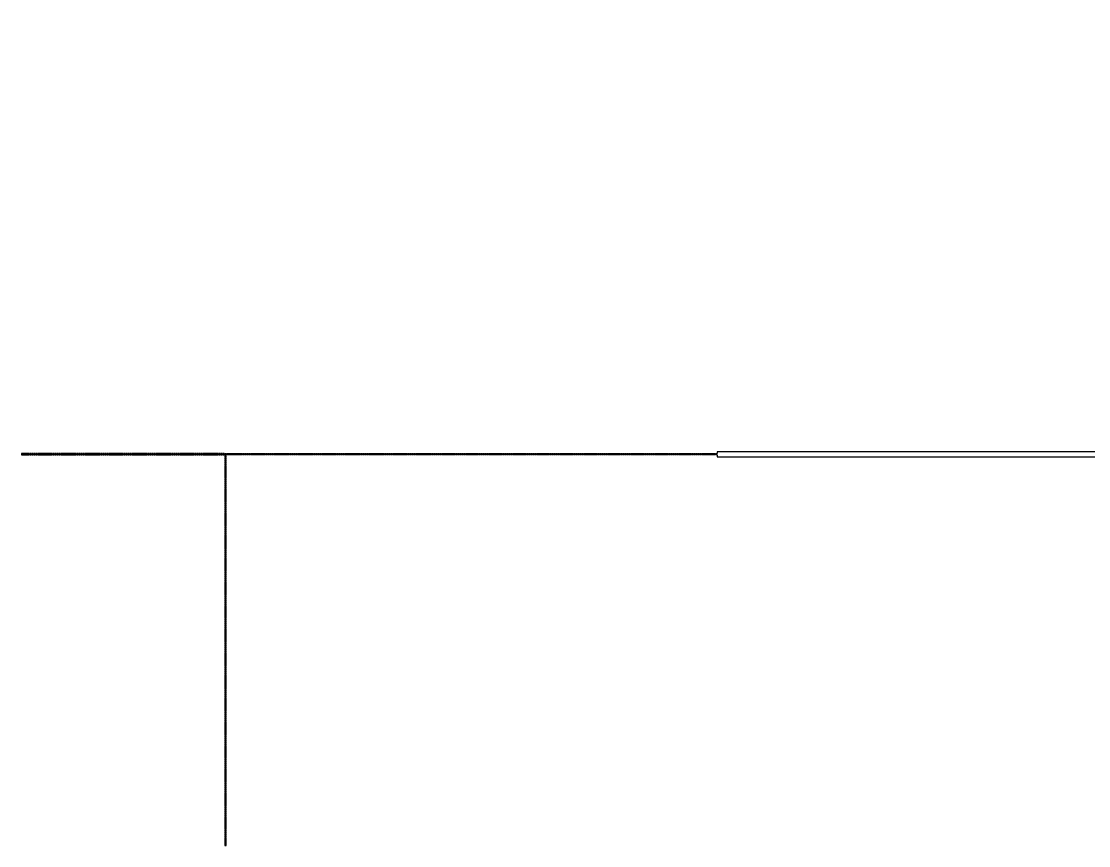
# Model space of a CAD drawing. Header units: inches. Extents: x 0 to 114300, y 0 to 114300.
# Drawn here: x 68176 to 70341, y 93604 to 95276 of the extents above; entities that cross this region are included whole.
import ezdxf

# ---------------------------------------------------------------- set-up
doc = ezdxf.new("R2010")
doc.units = ezdxf.units.IN
doc.header["$MEASUREMENT"] = 0

msp = doc.modelspace()

# ---------------------------------------------------------------- hatches: boundary and pattern name
h = msp.add_hatch()
h.set_pattern_fill('ANSI31', color=256, scale=100)
h.set_pattern_definition([(45, (-3636.992, -6350), (-8.8388348, 8.8388348), [])])
h.paths.add_polyline_path([(114300, 0), (0, 0), (0, 114300), (114300, 114300)])
edge = h.paths.add_edge_path(flags=16)
edge.add_arc((57150, 57150), 50800, 288.35844, 529.79531, ccw=False)
edge.add_line((73150, 8935.5), (41150, 8935.5))
edge.add_arc((57150, 57150), 50800, 190.20469, 251.64156, ccw=False)
edge.add_arc((57150, 57150), 50800, 169.79531, 190.20469, ccw=False)

# ---------------------------------------------------------------- linework, layer by layer
for points in [[(71093.7, 94403.2), (69587.9, 94403.2), (69587.9, 94399.7)], [(69587.9, 94396.7), (69584.9, 94396.7), (69584.9, 94399.7), (69587.9, 94399.7)], [(69587.9, 94396.7), (69587.9, 94393.2), (71087.9, 94393.2)]]:
    msp.add_lwpolyline(points)
for points in [[(68179.9, 94396.7), (68179.9, 94399.7), (68176.9, 94399.7), (68176.9, 94396.7)], [(68183.9, 94396.7), (68183.9, 94399.7), (68180.9, 94399.7), (68180.9, 94396.7)], [(68187.9, 94396.7), (68187.9, 94399.7), (68184.9, 94399.7), (68184.9, 94396.7)], [(68191.9, 94396.7), (68191.9, 94399.7), (68188.9, 94399.7), (68188.9, 94396.7)], [(68195.9, 94396.7), (68195.9, 94399.7), (68192.9, 94399.7), (68192.9, 94396.7)], [(68199.9, 94396.7), (68199.9, 94399.7), (68196.9, 94399.7), (68196.9, 94396.7)], [(68203.9, 94396.7), (68203.9, 94399.7), (68200.9, 94399.7), (68200.9, 94396.7)], [(68207.9, 94396.7), (68207.9, 94399.7), (68204.9, 94399.7), (68204.9, 94396.7)], [(68211.9, 94396.7), (68211.9, 94399.7), (68208.9, 94399.7), (68208.9, 94396.7)], [(68215.9, 94396.7), (68215.9, 94399.7), (68212.9, 94399.7), (68212.9, 94396.7)], [(68219.9, 94396.7), (68219.9, 94399.7), (68216.9, 94399.7), (68216.9, 94396.7)], [(68223.9, 94396.7), (68223.9, 94399.7), (68220.9, 94399.7), (68220.9, 94396.7)], [(68227.9, 94396.7), (68227.9, 94399.7), (68224.9, 94399.7), (68224.9, 94396.7)], [(68231.9, 94396.7), (68231.9, 94399.7), (68228.9, 94399.7), (68228.9, 94396.7)], [(68235.9, 94396.7), (68235.9, 94399.7), (68232.9, 94399.7), (68232.9, 94396.7)], [(68239.9, 94396.7), (68239.9, 94399.7), (68236.9, 94399.7), (68236.9, 94396.7)], [(68243.9, 94396.7), (68243.9, 94399.7), (68240.9, 94399.7), (68240.9, 94396.7)], [(68247.9, 94396.7), (68247.9, 94399.7), (68244.9, 94399.7), (68244.9, 94396.7)], [(68251.9, 94396.7), (68251.9, 94399.7), (68248.9, 94399.7), (68248.9, 94396.7)], [(68255.9, 94396.7), (68255.9, 94399.7), (68252.9, 94399.7), (68252.9, 94396.7)], [(68259.9, 94396.7), (68259.9, 94399.7), (68256.9, 94399.7), (68256.9, 94396.7)], [(68263.9, 94396.7), (68263.9, 94399.7), (68260.9, 94399.7), (68260.9, 94396.7)], [(68267.9, 94396.7), (68267.9, 94399.7), (68264.9, 94399.7), (68264.9, 94396.7)], [(68271.9, 94396.7), (68271.9, 94399.7), (68268.9, 94399.7), (68268.9, 94396.7)], [(68275.9, 94396.7), (68275.9, 94399.7), (68272.9, 94399.7), (68272.9, 94396.7)], [(68279.9, 94396.7), (68279.9, 94399.7), (68276.9, 94399.7), (68276.9, 94396.7)], [(68283.9, 94396.7), (68283.9, 94399.7), (68280.9, 94399.7), (68280.9, 94396.7)], [(68287.9, 94396.7), (68287.9, 94399.7), (68284.9, 94399.7), (68284.9, 94396.7)], [(68291.9, 94396.7), (68291.9, 94399.7), (68288.9, 94399.7), (68288.9, 94396.7)], [(68295.9, 94396.7), (68295.9, 94399.7), (68292.9, 94399.7), (68292.9, 94396.7)], [(68299.9, 94396.7), (68299.9, 94399.7), (68296.9, 94399.7), (68296.9, 94396.7)], [(68303.9, 94396.7), (68303.9, 94399.7), (68300.9, 94399.7), (68300.9, 94396.7)], [(68307.9, 94396.7), (68307.9, 94399.7), (68304.9, 94399.7), (68304.9, 94396.7)], [(68311.9, 94396.7), (68311.9, 94399.7), (68308.9, 94399.7), (68308.9, 94396.7)], [(68315.9, 94396.7), (68315.9, 94399.7), (68312.9, 94399.7), (68312.9, 94396.7)], [(68319.9, 94396.7), (68319.9, 94399.7), (68316.9, 94399.7), (68316.9, 94396.7)], [(68323.9, 94396.7), (68323.9, 94399.7), (68320.9, 94399.7), (68320.9, 94396.7)], [(68327.9, 94396.7), (68327.9, 94399.7), (68324.9, 94399.7), (68324.9, 94396.7)], [(68331.9, 94396.7), (68331.9, 94399.7), (68328.9, 94399.7), (68328.9, 94396.7)], [(68335.9, 94396.7), (68335.9, 94399.7), (68332.9, 94399.7), (68332.9, 94396.7)], [(68339.9, 94396.7), (68339.9, 94399.7), (68336.9, 94399.7), (68336.9, 94396.7)], [(68343.9, 94396.7), (68343.9, 94399.7), (68340.9, 94399.7), (68340.9, 94396.7)], [(68347.9, 94396.7), (68347.9, 94399.7), (68344.9, 94399.7), (68344.9, 94396.7)], [(68351.9, 94396.7), (68351.9, 94399.7), (68348.9, 94399.7), (68348.9, 94396.7)], [(68355.9, 94396.7), (68355.9, 94399.7), (68352.9, 94399.7), (68352.9, 94396.7)], [(68359.9, 94396.7), (68359.9, 94399.7), (68356.9, 94399.7), (68356.9, 94396.7)], [(68363.9, 94396.7), (68363.9, 94399.7), (68360.9, 94399.7), (68360.9, 94396.7)], [(68367.9, 94396.7), (68367.9, 94399.7), (68364.9, 94399.7), (68364.9, 94396.7)], [(68371.9, 94396.7), (68371.9, 94399.7), (68368.9, 94399.7), (68368.9, 94396.7)], [(68375.9, 94396.7), (68375.9, 94399.7), (68372.9, 94399.7), (68372.9, 94396.7)], [(68379.9, 94396.7), (68379.9, 94399.7), (68376.9, 94399.7), (68376.9, 94396.7)], [(68383.9, 94396.7), (68383.9, 94399.7), (68380.9, 94399.7), (68380.9, 94396.7)], [(68387.9, 94396.7), (68387.9, 94399.7), (68384.9, 94399.7), (68384.9, 94396.7)], [(68391.9, 94396.7), (68391.9, 94399.7), (68388.9, 94399.7), (68388.9, 94396.7)], [(68395.9, 94396.7), (68395.9, 94399.7), (68392.9, 94399.7), (68392.9, 94396.7)], [(68399.9, 94396.7), (68399.9, 94399.7), (68396.9, 94399.7), (68396.9, 94396.7)], [(68403.9, 94396.7), (68403.9, 94399.7), (68400.9, 94399.7), (68400.9, 94396.7)], [(68407.9, 94396.7), (68407.9, 94399.7), (68404.9, 94399.7), (68404.9, 94396.7)], [(68411.9, 94396.7), (68411.9, 94399.7), (68408.9, 94399.7), (68408.9, 94396.7)], [(68415.9, 94396.7), (68415.9, 94399.7), (68412.9, 94399.7), (68412.9, 94396.7)], [(68419.9, 94396.7), (68419.9, 94399.7), (68416.9, 94399.7), (68416.9, 94396.7)], [(68423.9, 94396.7), (68423.9, 94399.7), (68420.9, 94399.7), (68420.9, 94396.7)], [(68427.9, 94396.7), (68427.9, 94399.7), (68424.9, 94399.7), (68424.9, 94396.7)], [(68431.9, 94396.7), (68431.9, 94399.7), (68428.9, 94399.7), (68428.9, 94396.7)], [(68435.9, 94396.7), (68435.9, 94399.7), (68432.9, 94399.7), (68432.9, 94396.7)], [(68439.9, 94396.7), (68439.9, 94399.7), (68436.9, 94399.7), (68436.9, 94396.7)], [(68443.9, 94396.7), (68443.9, 94399.7), (68440.9, 94399.7), (68440.9, 94396.7)], [(68447.9, 94396.7), (68447.9, 94399.7), (68444.9, 94399.7), (68444.9, 94396.7)], [(68451.9, 94396.7), (68451.9, 94399.7), (68448.9, 94399.7), (68448.9, 94396.7)], [(68455.9, 94396.7), (68455.9, 94399.7), (68452.9, 94399.7), (68452.9, 94396.7)], [(68459.9, 94396.7), (68459.9, 94399.7), (68456.9, 94399.7), (68456.9, 94396.7)], [(68463.9, 94396.7), (68463.9, 94399.7), (68460.9, 94399.7), (68460.9, 94396.7)], [(68467.9, 94396.7), (68467.9, 94399.7), (68464.9, 94399.7), (68464.9, 94396.7)], [(68471.9, 94396.7), (68471.9, 94399.7), (68468.9, 94399.7), (68468.9, 94396.7)], [(68475.9, 94396.7), (68475.9, 94399.7), (68472.9, 94399.7), (68472.9, 94396.7)], [(68479.9, 94396.7), (68479.9, 94399.7), (68476.9, 94399.7), (68476.9, 94396.7)], [(68483.9, 94396.7), (68483.9, 94399.7), (68480.9, 94399.7), (68480.9, 94396.7)], [(68487.9, 94396.7), (68487.9, 94399.7), (68484.9, 94399.7), (68484.9, 94396.7)], [(68491.9, 94396.7), (68491.9, 94399.7), (68488.9, 94399.7), (68488.9, 94396.7)], [(68495.9, 94396.7), (68495.9, 94399.7), (68492.9, 94399.7), (68492.9, 94396.7)], [(68499.9, 94396.7), (68499.9, 94399.7), (68496.9, 94399.7), (68496.9, 94396.7)], [(68503.9, 94396.7), (68503.9, 94399.7), (68500.9, 94399.7), (68500.9, 94396.7)], [(68507.9, 94396.7), (68507.9, 94399.7), (68504.9, 94399.7), (68504.9, 94396.7)], [(68511.9, 94396.7), (68511.9, 94399.7), (68508.9, 94399.7), (68508.9, 94396.7)], [(68515.9, 94396.7), (68515.9, 94399.7), (68512.9, 94399.7), (68512.9, 94396.7)], [(68519.9, 94396.7), (68519.9, 94399.7), (68516.9, 94399.7), (68516.9, 94396.7)], [(68523.9, 94396.7), (68523.9, 94399.7), (68520.9, 94399.7), (68520.9, 94396.7)], [(68527.9, 94396.7), (68527.9, 94399.7), (68524.9, 94399.7), (68524.9, 94396.7)], [(68531.9, 94396.7), (68531.9, 94399.7), (68528.9, 94399.7), (68528.9, 94396.7)], [(68535.9, 94396.7), (68535.9, 94399.7), (68532.9, 94399.7), (68532.9, 94396.7)], [(68539.9, 94396.7), (68539.9, 94399.7), (68536.9, 94399.7), (68536.9, 94396.7)], [(68543.9, 94396.7), (68543.9, 94399.7), (68540.9, 94399.7), (68540.9, 94396.7)], [(68547.9, 94396.7), (68547.9, 94399.7), (68544.9, 94399.7), (68544.9, 94396.7)], [(68551.9, 94396.7), (68551.9, 94399.7), (68548.9, 94399.7), (68548.9, 94396.7)], [(68555.9, 94396.7), (68555.9, 94399.7), (68552.9, 94399.7), (68552.9, 94396.7)], [(68559.9, 94396.7), (68559.9, 94399.7), (68556.9, 94399.7), (68556.9, 94396.7)], [(68563.9, 94396.7), (68563.9, 94399.7), (68560.9, 94399.7), (68560.9, 94396.7)], [(68567.9, 94396.7), (68567.9, 94399.7), (68564.9, 94399.7), (68564.9, 94396.7)], [(68571.9, 94396.7), (68571.9, 94399.7), (68568.9, 94399.7), (68568.9, 94396.7)], [(68575.9, 94396.7), (68575.9, 94399.7), (68572.9, 94399.7), (68572.9, 94396.7)], [(68579.9, 94396.7), (68579.9, 94399.7), (68576.9, 94399.7), (68576.9, 94396.7)], [(68583.9, 94396.7), (68583.9, 94399.7), (68580.9, 94399.7), (68580.9, 94396.7)], [(68587.9, 94396.7), (68587.9, 94399.7), (68584.9, 94399.7), (68584.9, 94396.7)], [(68588.9, 94396.7), (68588.9, 94399.7), (68591.9, 94399.7), (68591.9, 94396.7)], [(68591.9, 94395.7), (68588.9, 94395.7), (68588.9, 94392.7), (68591.9, 94392.7)], [(68591.9, 94391.7), (68588.9, 94391.7), (68588.9, 94388.7), (68591.9, 94388.7)], [(68591.9, 94387.7), (68588.9, 94387.7), (68588.9, 94384.7), (68591.9, 94384.7)], [(68591.9, 94383.7), (68588.9, 94383.7), (68588.9, 94380.7), (68591.9, 94380.7)], [(68591.9, 94379.7), (68588.9, 94379.7), (68588.9, 94376.7), (68591.9, 94376.7)], [(68592.9, 94396.7), (68592.9, 94399.7), (68595.9, 94399.7), (68595.9, 94396.7)], [(68596.9, 94396.7), (68596.9, 94399.7), (68599.9, 94399.7), (68599.9, 94396.7)], [(68600.9, 94396.7), (68600.9, 94399.7), (68603.9, 94399.7), (68603.9, 94396.7)], [(68604.9, 94396.7), (68604.9, 94399.7), (68607.9, 94399.7), (68607.9, 94396.7)], [(68608.9, 94396.7), (68608.9, 94399.7), (68611.9, 94399.7), (68611.9, 94396.7)], [(68612.9, 94396.7), (68612.9, 94399.7), (68615.9, 94399.7), (68615.9, 94396.7)], [(68616.9, 94396.7), (68616.9, 94399.7), (68619.9, 94399.7), (68619.9, 94396.7)], [(68620.9, 94396.7), (68620.9, 94399.7), (68623.9, 94399.7), (68623.9, 94396.7)], [(68624.9, 94396.7), (68624.9, 94399.7), (68627.9, 94399.7), (68627.9, 94396.7)], [(68628.9, 94396.7), (68628.9, 94399.7), (68631.9, 94399.7), (68631.9, 94396.7)], [(68632.9, 94396.7), (68632.9, 94399.7), (68635.9, 94399.7), (68635.9, 94396.7)], [(68636.9, 94396.7), (68636.9, 94399.7), (68639.9, 94399.7), (68639.9, 94396.7)], [(68640.9, 94396.7), (68640.9, 94399.7), (68643.9, 94399.7), (68643.9, 94396.7)], [(68644.9, 94396.7), (68644.9, 94399.7), (68647.9, 94399.7), (68647.9, 94396.7)], [(68648.9, 94396.7), (68648.9, 94399.7), (68651.9, 94399.7), (68651.9, 94396.7)], [(68652.9, 94396.7), (68652.9, 94399.7), (68655.9, 94399.7), (68655.9, 94396.7)], [(68656.9, 94396.7), (68656.9, 94399.7), (68659.9, 94399.7), (68659.9, 94396.7)], [(68660.9, 94396.7), (68660.9, 94399.7), (68663.9, 94399.7), (68663.9, 94396.7)], [(68664.9, 94396.7), (68664.9, 94399.7), (68667.9, 94399.7), (68667.9, 94396.7)], [(68668.9, 94396.7), (68668.9, 94399.7), (68671.9, 94399.7), (68671.9, 94396.7)], [(68672.9, 94396.7), (68672.9, 94399.7), (68675.9, 94399.7), (68675.9, 94396.7)], [(68676.9, 94396.7), (68676.9, 94399.7), (68679.9, 94399.7), (68679.9, 94396.7)], [(68680.9, 94396.7), (68680.9, 94399.7), (68683.9, 94399.7), (68683.9, 94396.7)], [(68684.9, 94396.7), (68684.9, 94399.7), (68687.9, 94399.7), (68687.9, 94396.7)], [(68688.9, 94396.7), (68688.9, 94399.7), (68691.9, 94399.7), (68691.9, 94396.7)], [(68692.9, 94396.7), (68692.9, 94399.7), (68695.9, 94399.7), (68695.9, 94396.7)], [(68696.9, 94396.7), (68696.9, 94399.7), (68699.9, 94399.7), (68699.9, 94396.7)], [(68700.9, 94396.7), (68700.9, 94399.7), (68703.9, 94399.7), (68703.9, 94396.7)], [(68704.9, 94396.7), (68704.9, 94399.7), (68707.9, 94399.7), (68707.9, 94396.7)], [(68708.9, 94396.7), (68708.9, 94399.7), (68711.9, 94399.7), (68711.9, 94396.7)], [(68712.9, 94396.7), (68712.9, 94399.7), (68715.9, 94399.7), (68715.9, 94396.7)], [(68716.9, 94396.7), (68716.9, 94399.7), (68719.9, 94399.7), (68719.9, 94396.7)], [(68720.9, 94396.7), (68720.9, 94399.7), (68723.9, 94399.7), (68723.9, 94396.7)], [(68724.9, 94396.7), (68724.9, 94399.7), (68727.9, 94399.7), (68727.9, 94396.7)], [(68728.9, 94396.7), (68728.9, 94399.7), (68731.9, 94399.7), (68731.9, 94396.7)], [(68732.9, 94396.7), (68732.9, 94399.7), (68735.9, 94399.7), (68735.9, 94396.7)], [(68736.9, 94396.7), (68736.9, 94399.7), (68739.9, 94399.7), (68739.9, 94396.7)], [(68740.9, 94396.7), (68740.9, 94399.7), (68743.9, 94399.7), (68743.9, 94396.7)], [(68744.9, 94396.7), (68744.9, 94399.7), (68747.9, 94399.7), (68747.9, 94396.7)], [(68748.9, 94396.7), (68748.9, 94399.7), (68751.9, 94399.7), (68751.9, 94396.7)], [(68752.9, 94396.7), (68752.9, 94399.7), (68755.9, 94399.7), (68755.9, 94396.7)], [(68756.9, 94396.7), (68756.9, 94399.7), (68759.9, 94399.7), (68759.9, 94396.7)], [(68760.9, 94396.7), (68760.9, 94399.7), (68763.9, 94399.7), (68763.9, 94396.7)], [(68764.9, 94396.7), (68764.9, 94399.7), (68767.9, 94399.7), (68767.9, 94396.7)], [(68768.9, 94396.7), (68768.9, 94399.7), (68771.9, 94399.7), (68771.9, 94396.7)], [(68772.9, 94396.7), (68772.9, 94399.7), (68775.9, 94399.7), (68775.9, 94396.7)], [(68776.9, 94396.7), (68776.9, 94399.7), (68779.9, 94399.7), (68779.9, 94396.7)], [(68780.9, 94396.7), (68780.9, 94399.7), (68783.9, 94399.7), (68783.9, 94396.7)], [(68784.9, 94396.7), (68784.9, 94399.7), (68787.9, 94399.7), (68787.9, 94396.7)], [(68788.9, 94396.7), (68788.9, 94399.7), (68791.9, 94399.7), (68791.9, 94396.7)], [(68792.9, 94396.7), (68792.9, 94399.7), (68795.9, 94399.7), (68795.9, 94396.7)], [(68796.9, 94396.7), (68796.9, 94399.7), (68799.9, 94399.7), (68799.9, 94396.7)], [(68800.9, 94396.7), (68800.9, 94399.7), (68803.9, 94399.7), (68803.9, 94396.7)], [(68804.9, 94396.7), (68804.9, 94399.7), (68807.9, 94399.7), (68807.9, 94396.7)], [(68808.9, 94396.7), (68808.9, 94399.7), (68811.9, 94399.7), (68811.9, 94396.7)], [(68812.9, 94396.7), (68812.9, 94399.7), (68815.9, 94399.7), (68815.9, 94396.7)], [(68816.9, 94396.7), (68816.9, 94399.7), (68819.9, 94399.7), (68819.9, 94396.7)], [(68820.9, 94396.7), (68820.9, 94399.7), (68823.9, 94399.7), (68823.9, 94396.7)], [(68824.9, 94396.7), (68824.9, 94399.7), (68827.9, 94399.7), (68827.9, 94396.7)], [(68828.9, 94396.7), (68828.9, 94399.7), (68831.9, 94399.7), (68831.9, 94396.7)], [(68832.9, 94396.7), (68832.9, 94399.7), (68835.9, 94399.7), (68835.9, 94396.7)], [(68836.9, 94396.7), (68836.9, 94399.7), (68839.9, 94399.7), (68839.9, 94396.7)], [(68840.9, 94396.7), (68840.9, 94399.7), (68843.9, 94399.7), (68843.9, 94396.7)], [(68844.9, 94396.7), (68844.9, 94399.7), (68847.9, 94399.7), (68847.9, 94396.7)], [(68848.9, 94396.7), (68848.9, 94399.7), (68851.9, 94399.7), (68851.9, 94396.7)], [(68852.9, 94396.7), (68852.9, 94399.7), (68855.9, 94399.7), (68855.9, 94396.7)], [(68856.9, 94396.7), (68856.9, 94399.7), (68859.9, 94399.7), (68859.9, 94396.7)], [(68860.9, 94396.7), (68860.9, 94399.7), (68863.9, 94399.7), (68863.9, 94396.7)], [(68864.9, 94396.7), (68864.9, 94399.7), (68867.9, 94399.7), (68867.9, 94396.7)], [(68868.9, 94396.7), (68868.9, 94399.7), (68871.9, 94399.7), (68871.9, 94396.7)], [(68872.9, 94396.7), (68872.9, 94399.7), (68875.9, 94399.7), (68875.9, 94396.7)], [(68876.9, 94396.7), (68876.9, 94399.7), (68879.9, 94399.7), (68879.9, 94396.7)], [(68880.9, 94396.7), (68880.9, 94399.7), (68883.9, 94399.7), (68883.9, 94396.7)], [(68884.9, 94396.7), (68884.9, 94399.7), (68887.9, 94399.7), (68887.9, 94396.7)], [(68888.9, 94396.7), (68888.9, 94399.7), (68891.9, 94399.7), (68891.9, 94396.7)], [(68892.9, 94396.7), (68892.9, 94399.7), (68895.9, 94399.7), (68895.9, 94396.7)], [(68896.9, 94396.7), (68896.9, 94399.7), (68899.9, 94399.7), (68899.9, 94396.7)], [(68900.9, 94396.7), (68900.9, 94399.7), (68903.9, 94399.7), (68903.9, 94396.7)], [(68904.9, 94396.7), (68904.9, 94399.7), (68907.9, 94399.7), (68907.9, 94396.7)], [(68908.9, 94396.7), (68908.9, 94399.7), (68911.9, 94399.7), (68911.9, 94396.7)], [(68912.9, 94396.7), (68912.9, 94399.7), (68915.9, 94399.7), (68915.9, 94396.7)], [(68916.9, 94396.7), (68916.9, 94399.7), (68919.9, 94399.7), (68919.9, 94396.7)], [(68920.9, 94396.7), (68920.9, 94399.7), (68923.9, 94399.7), (68923.9, 94396.7)], [(68924.9, 94396.7), (68924.9, 94399.7), (68927.9, 94399.7), (68927.9, 94396.7)], [(68928.9, 94396.7), (68928.9, 94399.7), (68931.9, 94399.7), (68931.9, 94396.7)], [(68932.9, 94396.7), (68932.9, 94399.7), (68935.9, 94399.7), (68935.9, 94396.7)], [(68936.9, 94396.7), (68936.9, 94399.7), (68939.9, 94399.7), (68939.9, 94396.7)], [(68940.9, 94396.7), (68940.9, 94399.7), (68943.9, 94399.7), (68943.9, 94396.7)], [(68944.9, 94396.7), (68944.9, 94399.7), (68947.9, 94399.7), (68947.9, 94396.7)], [(68948.9, 94396.7), (68948.9, 94399.7), (68951.9, 94399.7), (68951.9, 94396.7)], [(68952.9, 94396.7), (68952.9, 94399.7), (68955.9, 94399.7), (68955.9, 94396.7)], [(68956.9, 94396.7), (68956.9, 94399.7), (68959.9, 94399.7), (68959.9, 94396.7)], [(68960.9, 94396.7), (68960.9, 94399.7), (68963.9, 94399.7), (68963.9, 94396.7)], [(68964.9, 94396.7), (68964.9, 94399.7), (68967.9, 94399.7), (68967.9, 94396.7)], [(68968.9, 94396.7), (68968.9, 94399.7), (68971.9, 94399.7), (68971.9, 94396.7)], [(68972.9, 94396.7), (68972.9, 94399.7), (68975.9, 94399.7), (68975.9, 94396.7)], [(68976.9, 94396.7), (68976.9, 94399.7), (68979.9, 94399.7), (68979.9, 94396.7)], [(68980.9, 94396.7), (68980.9, 94399.7), (68983.9, 94399.7), (68983.9, 94396.7)], [(68984.9, 94396.7), (68984.9, 94399.7), (68987.9, 94399.7), (68987.9, 94396.7)], [(68988.9, 94396.7), (68988.9, 94399.7), (68991.9, 94399.7), (68991.9, 94396.7)], [(68992.9, 94396.7), (68992.9, 94399.7), (68995.9, 94399.7), (68995.9, 94396.7)], [(68996.9, 94396.7), (68996.9, 94399.7), (68999.9, 94399.7), (68999.9, 94396.7)], [(69000.9, 94396.7), (69000.9, 94399.7), (69003.9, 94399.7), (69003.9, 94396.7)], [(69004.9, 94396.7), (69004.9, 94399.7), (69007.9, 94399.7), (69007.9, 94396.7)], [(69008.9, 94396.7), (69008.9, 94399.7), (69011.9, 94399.7), (69011.9, 94396.7)], [(69012.9, 94396.7), (69012.9, 94399.7), (69015.9, 94399.7), (69015.9, 94396.7)], [(69016.9, 94396.7), (69016.9, 94399.7), (69019.9, 94399.7), (69019.9, 94396.7)], [(69020.9, 94396.7), (69020.9, 94399.7), (69023.9, 94399.7), (69023.9, 94396.7)], [(69024.9, 94396.7), (69024.9, 94399.7), (69027.9, 94399.7), (69027.9, 94396.7)], [(69028.9, 94396.7), (69028.9, 94399.7), (69031.9, 94399.7), (69031.9, 94396.7)], [(69032.9, 94396.7), (69032.9, 94399.7), (69035.9, 94399.7), (69035.9, 94396.7)], [(69036.9, 94396.7), (69036.9, 94399.7), (69039.9, 94399.7), (69039.9, 94396.7)], [(69040.9, 94396.7), (69040.9, 94399.7), (69043.9, 94399.7), (69043.9, 94396.7)], [(69044.9, 94396.7), (69044.9, 94399.7), (69047.9, 94399.7), (69047.9, 94396.7)], [(69048.9, 94396.7), (69048.9, 94399.7), (69051.9, 94399.7), (69051.9, 94396.7)], [(69052.9, 94396.7), (69052.9, 94399.7), (69055.9, 94399.7), (69055.9, 94396.7)], [(69056.9, 94396.7), (69056.9, 94399.7), (69059.9, 94399.7), (69059.9, 94396.7)], [(69060.9, 94396.7), (69060.9, 94399.7), (69063.9, 94399.7), (69063.9, 94396.7)], [(69064.9, 94396.7), (69064.9, 94399.7), (69067.9, 94399.7), (69067.9, 94396.7)], [(69068.9, 94396.7), (69068.9, 94399.7), (69071.9, 94399.7), (69071.9, 94396.7)], [(69072.9, 94396.7), (69072.9, 94399.7), (69075.9, 94399.7), (69075.9, 94396.7)], [(69076.9, 94396.7), (69076.9, 94399.7), (69079.9, 94399.7), (69079.9, 94396.7)], [(69080.9, 94396.7), (69080.9, 94399.7), (69083.9, 94399.7), (69083.9, 94396.7)], [(69084.9, 94396.7), (69084.9, 94399.7), (69087.9, 94399.7), (69087.9, 94396.7)], [(69088.9, 94396.7), (69088.9, 94399.7), (69091.9, 94399.7), (69091.9, 94396.7)], [(69092.9, 94396.7), (69092.9, 94399.7), (69095.9, 94399.7), (69095.9, 94396.7)], [(69096.9, 94396.7), (69096.9, 94399.7), (69099.9, 94399.7), (69099.9, 94396.7)], [(69100.9, 94396.7), (69100.9, 94399.7), (69103.9, 94399.7), (69103.9, 94396.7)], [(69104.9, 94396.7), (69104.9, 94399.7), (69107.9, 94399.7), (69107.9, 94396.7)], [(69108.9, 94396.7), (69108.9, 94399.7), (69111.9, 94399.7), (69111.9, 94396.7)], [(69112.9, 94396.7), (69112.9, 94399.7), (69115.9, 94399.7), (69115.9, 94396.7)], [(69116.9, 94396.7), (69116.9, 94399.7), (69119.9, 94399.7), (69119.9, 94396.7)], [(69120.9, 94396.7), (69120.9, 94399.7), (69123.9, 94399.7), (69123.9, 94396.7)], [(69124.9, 94396.7), (69124.9, 94399.7), (69127.9, 94399.7), (69127.9, 94396.7)], [(69128.9, 94396.7), (69128.9, 94399.7), (69131.9, 94399.7), (69131.9, 94396.7)], [(69132.9, 94396.7), (69132.9, 94399.7), (69135.9, 94399.7), (69135.9, 94396.7)], [(69136.9, 94396.7), (69136.9, 94399.7), (69139.9, 94399.7), (69139.9, 94396.7)], [(69140.9, 94396.7), (69140.9, 94399.7), (69143.9, 94399.7), (69143.9, 94396.7)], [(69144.9, 94396.7), (69144.9, 94399.7), (69147.9, 94399.7), (69147.9, 94396.7)], [(69148.9, 94396.7), (69148.9, 94399.7), (69151.9, 94399.7), (69151.9, 94396.7)], [(69152.9, 94396.7), (69152.9, 94399.7), (69155.9, 94399.7), (69155.9, 94396.7)], [(69156.9, 94396.7), (69156.9, 94399.7), (69159.9, 94399.7), (69159.9, 94396.7)], [(69160.9, 94396.7), (69160.9, 94399.7), (69163.9, 94399.7), (69163.9, 94396.7)], [(69164.9, 94396.7), (69164.9, 94399.7), (69167.9, 94399.7), (69167.9, 94396.7)], [(69168.9, 94396.7), (69168.9, 94399.7), (69171.9, 94399.7), (69171.9, 94396.7)], [(69172.9, 94396.7), (69172.9, 94399.7), (69175.9, 94399.7), (69175.9, 94396.7)], [(69176.9, 94396.7), (69176.9, 94399.7), (69179.9, 94399.7), (69179.9, 94396.7)], [(69180.9, 94396.7), (69180.9, 94399.7), (69183.9, 94399.7), (69183.9, 94396.7)], [(69184.9, 94396.7), (69184.9, 94399.7), (69187.9, 94399.7), (69187.9, 94396.7)], [(69188.9, 94396.7), (69188.9, 94399.7), (69191.9, 94399.7), (69191.9, 94396.7)], [(69192.9, 94396.7), (69192.9, 94399.7), (69195.9, 94399.7), (69195.9, 94396.7)], [(69196.9, 94396.7), (69196.9, 94399.7), (69199.9, 94399.7), (69199.9, 94396.7)], [(69200.9, 94396.7), (69200.9, 94399.7), (69203.9, 94399.7), (69203.9, 94396.7)], [(69204.9, 94396.7), (69204.9, 94399.7), (69207.9, 94399.7), (69207.9, 94396.7)], [(69208.9, 94396.7), (69208.9, 94399.7), (69211.9, 94399.7), (69211.9, 94396.7)], [(69212.9, 94396.7), (69212.9, 94399.7), (69215.9, 94399.7), (69215.9, 94396.7)], [(69216.9, 94396.7), (69216.9, 94399.7), (69219.9, 94399.7), (69219.9, 94396.7)], [(69220.9, 94396.7), (69220.9, 94399.7), (69223.9, 94399.7), (69223.9, 94396.7)], [(69224.9, 94396.7), (69224.9, 94399.7), (69227.9, 94399.7), (69227.9, 94396.7)], [(69228.9, 94396.7), (69228.9, 94399.7), (69231.9, 94399.7), (69231.9, 94396.7)], [(69232.9, 94396.7), (69232.9, 94399.7), (69235.9, 94399.7), (69235.9, 94396.7)], [(69236.9, 94396.7), (69236.9, 94399.7), (69239.9, 94399.7), (69239.9, 94396.7)], [(69240.9, 94396.7), (69240.9, 94399.7), (69243.9, 94399.7), (69243.9, 94396.7)], [(69244.9, 94396.7), (69244.9, 94399.7), (69247.9, 94399.7), (69247.9, 94396.7)], [(69248.9, 94396.7), (69248.9, 94399.7), (69251.9, 94399.7), (69251.9, 94396.7)], [(69252.9, 94396.7), (69252.9, 94399.7), (69255.9, 94399.7), (69255.9, 94396.7)], [(69256.9, 94396.7), (69256.9, 94399.7), (69259.9, 94399.7), (69259.9, 94396.7)], [(69260.9, 94396.7), (69260.9, 94399.7), (69263.9, 94399.7), (69263.9, 94396.7)], [(69264.9, 94396.7), (69264.9, 94399.7), (69267.9, 94399.7), (69267.9, 94396.7)], [(69268.9, 94396.7), (69268.9, 94399.7), (69271.9, 94399.7), (69271.9, 94396.7)], [(69272.9, 94396.7), (69272.9, 94399.7), (69275.9, 94399.7), (69275.9, 94396.7)], [(69276.9, 94396.7), (69276.9, 94399.7), (69279.9, 94399.7), (69279.9, 94396.7)], [(69280.9, 94396.7), (69280.9, 94399.7), (69283.9, 94399.7), (69283.9, 94396.7)], [(69284.9, 94396.7), (69284.9, 94399.7), (69287.9, 94399.7), (69287.9, 94396.7)], [(69288.9, 94396.7), (69288.9, 94399.7), (69291.9, 94399.7), (69291.9, 94396.7)], [(69292.9, 94396.7), (69292.9, 94399.7), (69295.9, 94399.7), (69295.9, 94396.7)], [(69296.9, 94396.7), (69296.9, 94399.7), (69299.9, 94399.7), (69299.9, 94396.7)], [(69300.9, 94396.7), (69300.9, 94399.7), (69303.9, 94399.7), (69303.9, 94396.7)], [(69304.9, 94396.7), (69304.9, 94399.7), (69307.9, 94399.7), (69307.9, 94396.7)], [(69308.9, 94396.7), (69308.9, 94399.7), (69311.9, 94399.7), (69311.9, 94396.7)], [(69312.9, 94396.7), (69312.9, 94399.7), (69315.9, 94399.7), (69315.9, 94396.7)], [(69316.9, 94396.7), (69316.9, 94399.7), (69319.9, 94399.7), (69319.9, 94396.7)], [(69320.9, 94396.7), (69320.9, 94399.7), (69323.9, 94399.7), (69323.9, 94396.7)], [(69324.9, 94396.7), (69324.9, 94399.7), (69327.9, 94399.7), (69327.9, 94396.7)], [(69328.9, 94396.7), (69328.9, 94399.7), (69331.9, 94399.7), (69331.9, 94396.7)], [(69332.9, 94396.7), (69332.9, 94399.7), (69335.9, 94399.7), (69335.9, 94396.7)], [(69336.9, 94396.7), (69336.9, 94399.7), (69339.9, 94399.7), (69339.9, 94396.7)], [(69340.9, 94396.7), (69340.9, 94399.7), (69343.9, 94399.7), (69343.9, 94396.7)], [(69344.9, 94396.7), (69344.9, 94399.7), (69347.9, 94399.7), (69347.9, 94396.7)], [(69348.9, 94396.7), (69348.9, 94399.7), (69351.9, 94399.7), (69351.9, 94396.7)], [(69352.9, 94396.7), (69352.9, 94399.7), (69355.9, 94399.7), (69355.9, 94396.7)], [(69356.9, 94396.7), (69356.9, 94399.7), (69359.9, 94399.7), (69359.9, 94396.7)], [(69360.9, 94396.7), (69360.9, 94399.7), (69363.9, 94399.7), (69363.9, 94396.7)], [(69364.9, 94396.7), (69364.9, 94399.7), (69367.9, 94399.7), (69367.9, 94396.7)], [(69368.9, 94396.7), (69368.9, 94399.7), (69371.9, 94399.7), (69371.9, 94396.7)], [(69372.9, 94396.7), (69372.9, 94399.7), (69375.9, 94399.7), (69375.9, 94396.7)], [(69376.9, 94396.7), (69376.9, 94399.7), (69379.9, 94399.7), (69379.9, 94396.7)], [(69380.9, 94396.7), (69380.9, 94399.7), (69383.9, 94399.7), (69383.9, 94396.7)], [(69384.9, 94396.7), (69384.9, 94399.7), (69387.9, 94399.7), (69387.9, 94396.7)], [(69388.9, 94396.7), (69388.9, 94399.7), (69391.9, 94399.7), (69391.9, 94396.7)], [(69392.9, 94396.7), (69392.9, 94399.7), (69395.9, 94399.7), (69395.9, 94396.7)], [(69396.9, 94396.7), (69396.9, 94399.7), (69399.9, 94399.7), (69399.9, 94396.7)], [(69400.9, 94396.7), (69400.9, 94399.7), (69403.9, 94399.7), (69403.9, 94396.7)], [(69404.9, 94396.7), (69404.9, 94399.7), (69407.9, 94399.7), (69407.9, 94396.7)], [(69408.9, 94396.7), (69408.9, 94399.7), (69411.9, 94399.7), (69411.9, 94396.7)], [(69412.9, 94396.7), (69412.9, 94399.7), (69415.9, 94399.7), (69415.9, 94396.7)], [(69416.9, 94396.7), (69416.9, 94399.7), (69419.9, 94399.7), (69419.9, 94396.7)], [(69420.9, 94396.7), (69420.9, 94399.7), (69423.9, 94399.7), (69423.9, 94396.7)], [(69424.9, 94396.7), (69424.9, 94399.7), (69427.9, 94399.7), (69427.9, 94396.7)], [(69428.9, 94396.7), (69428.9, 94399.7), (69431.9, 94399.7), (69431.9, 94396.7)], [(69432.9, 94396.7), (69432.9, 94399.7), (69435.9, 94399.7), (69435.9, 94396.7)], [(69436.9, 94396.7), (69436.9, 94399.7), (69439.9, 94399.7), (69439.9, 94396.7)], [(69440.9, 94396.7), (69440.9, 94399.7), (69443.9, 94399.7), (69443.9, 94396.7)], [(69444.9, 94396.7), (69444.9, 94399.7), (69447.9, 94399.7), (69447.9, 94396.7)], [(69448.9, 94396.7), (69448.9, 94399.7), (69451.9, 94399.7), (69451.9, 94396.7)], [(69452.9, 94396.7), (69452.9, 94399.7), (69455.9, 94399.7), (69455.9, 94396.7)], [(69456.9, 94396.7), (69456.9, 94399.7), (69459.9, 94399.7), (69459.9, 94396.7)], [(69460.9, 94396.7), (69460.9, 94399.7), (69463.9, 94399.7), (69463.9, 94396.7)], [(69464.9, 94396.7), (69464.9, 94399.7), (69467.9, 94399.7), (69467.9, 94396.7)], [(69468.9, 94396.7), (69468.9, 94399.7), (69471.9, 94399.7), (69471.9, 94396.7)], [(69472.9, 94396.7), (69472.9, 94399.7), (69475.9, 94399.7), (69475.9, 94396.7)], [(69476.9, 94396.7), (69476.9, 94399.7), (69479.9, 94399.7), (69479.9, 94396.7)], [(69480.9, 94396.7), (69480.9, 94399.7), (69483.9, 94399.7), (69483.9, 94396.7)], [(69484.9, 94396.7), (69484.9, 94399.7), (69487.9, 94399.7), (69487.9, 94396.7)], [(69488.9, 94396.7), (69488.9, 94399.7), (69491.9, 94399.7), (69491.9, 94396.7)], [(69492.9, 94396.7), (69492.9, 94399.7), (69495.9, 94399.7), (69495.9, 94396.7)], [(69496.9, 94396.7), (69496.9, 94399.7), (69499.9, 94399.7), (69499.9, 94396.7)], [(69500.9, 94396.7), (69500.9, 94399.7), (69503.9, 94399.7), (69503.9, 94396.7)], [(69504.9, 94396.7), (69504.9, 94399.7), (69507.9, 94399.7), (69507.9, 94396.7)], [(69508.9, 94396.7), (69508.9, 94399.7), (69511.9, 94399.7), (69511.9, 94396.7)], [(69512.9, 94396.7), (69512.9, 94399.7), (69515.9, 94399.7), (69515.9, 94396.7)], [(69516.9, 94396.7), (69516.9, 94399.7), (69519.9, 94399.7), (69519.9, 94396.7)], [(69520.9, 94396.7), (69520.9, 94399.7), (69523.9, 94399.7), (69523.9, 94396.7)], [(69524.9, 94396.7), (69524.9, 94399.7), (69527.9, 94399.7), (69527.9, 94396.7)], [(69528.9, 94396.7), (69528.9, 94399.7), (69531.9, 94399.7), (69531.9, 94396.7)], [(69532.9, 94396.7), (69532.9, 94399.7), (69535.9, 94399.7), (69535.9, 94396.7)], [(69536.9, 94396.7), (69536.9, 94399.7), (69539.9, 94399.7), (69539.9, 94396.7)], [(69540.9, 94396.7), (69540.9, 94399.7), (69543.9, 94399.7), (69543.9, 94396.7)], [(69544.9, 94396.7), (69544.9, 94399.7), (69547.9, 94399.7), (69547.9, 94396.7)], [(69548.9, 94396.7), (69548.9, 94399.7), (69551.9, 94399.7), (69551.9, 94396.7)], [(69552.9, 94396.7), (69552.9, 94399.7), (69555.9, 94399.7), (69555.9, 94396.7)], [(69556.9, 94396.7), (69556.9, 94399.7), (69559.9, 94399.7), (69559.9, 94396.7)], [(69560.9, 94396.7), (69560.9, 94399.7), (69563.9, 94399.7), (69563.9, 94396.7)], [(69564.9, 94396.7), (69564.9, 94399.7), (69567.9, 94399.7), (69567.9, 94396.7)], [(69568.9, 94396.7), (69568.9, 94399.7), (69571.9, 94399.7), (69571.9, 94396.7)], [(69572.9, 94396.7), (69572.9, 94399.7), (69575.9, 94399.7), (69575.9, 94396.7)], [(69576.9, 94396.7), (69576.9, 94399.7), (69579.9, 94399.7), (69579.9, 94396.7)], [(69580.9, 94396.7), (69580.9, 94399.7), (69583.9, 94399.7), (69583.9, 94396.7)], [(68591.9, 94375.7), (68588.9, 94375.7), (68588.9, 94372.7), (68591.9, 94372.7)], [(68591.9, 94371.7), (68588.9, 94371.7), (68588.9, 94368.7), (68591.9, 94368.7)], [(68591.9, 94367.7), (68588.9, 94367.7), (68588.9, 94364.7), (68591.9, 94364.7)], [(68591.9, 94363.7), (68588.9, 94363.7), (68588.9, 94360.7), (68591.9, 94360.7)], [(68591.9, 94359.7), (68588.9, 94359.7), (68588.9, 94356.7), (68591.9, 94356.7)], [(68591.9, 94355.7), (68588.9, 94355.7), (68588.9, 94352.7), (68591.9, 94352.7)], [(68591.9, 94351.7), (68588.9, 94351.7), (68588.9, 94348.7), (68591.9, 94348.7)], [(68591.9, 94347.7), (68588.9, 94347.7), (68588.9, 94344.7), (68591.9, 94344.7)], [(68591.9, 94343.7), (68588.9, 94343.7), (68588.9, 94340.7), (68591.9, 94340.7)], [(68591.9, 94339.7), (68588.9, 94339.7), (68588.9, 94336.7), (68591.9, 94336.7)], [(68591.9, 94335.7), (68588.9, 94335.7), (68588.9, 94332.7), (68591.9, 94332.7)], [(68591.9, 94331.7), (68588.9, 94331.7), (68588.9, 94328.7), (68591.9, 94328.7)], [(68591.9, 94327.7), (68588.9, 94327.7), (68588.9, 94324.7), (68591.9, 94324.7)], [(68591.9, 94323.7), (68588.9, 94323.7), (68588.9, 94320.7), (68591.9, 94320.7)], [(68591.9, 94319.7), (68588.9, 94319.7), (68588.9, 94316.7), (68591.9, 94316.7)], [(68591.9, 94315.7), (68588.9, 94315.7), (68588.9, 94312.7), (68591.9, 94312.7)], [(68591.9, 94311.7), (68588.9, 94311.7), (68588.9, 94308.7), (68591.9, 94308.7)], [(68591.9, 94307.7), (68588.9, 94307.7), (68588.9, 94304.7), (68591.9, 94304.7)], [(68591.9, 94303.7), (68588.9, 94303.7), (68588.9, 94300.7), (68591.9, 94300.7)], [(68591.9, 94299.7), (68588.9, 94299.7), (68588.9, 94296.7), (68591.9, 94296.7)], [(68591.9, 94295.7), (68588.9, 94295.7), (68588.9, 94292.7), (68591.9, 94292.7)], [(68591.9, 94291.7), (68588.9, 94291.7), (68588.9, 94288.7), (68591.9, 94288.7)], [(68591.9, 94287.7), (68588.9, 94287.7), (68588.9, 94284.7), (68591.9, 94284.7)], [(68591.9, 94283.7), (68588.9, 94283.7), (68588.9, 94280.7), (68591.9, 94280.7)], [(68591.9, 94279.7), (68588.9, 94279.7), (68588.9, 94276.7), (68591.9, 94276.7)], [(68591.9, 94275.7), (68588.9, 94275.7), (68588.9, 94272.7), (68591.9, 94272.7)], [(68591.9, 94271.7), (68588.9, 94271.7), (68588.9, 94268.7), (68591.9, 94268.7)], [(68591.9, 94267.7), (68588.9, 94267.7), (68588.9, 94264.7), (68591.9, 94264.7)], [(68591.9, 94263.7), (68588.9, 94263.7), (68588.9, 94260.7), (68591.9, 94260.7)], [(68591.9, 94259.7), (68588.9, 94259.7), (68588.9, 94256.7), (68591.9, 94256.7)], [(68591.9, 94255.7), (68588.9, 94255.7), (68588.9, 94252.7), (68591.9, 94252.7)], [(68591.9, 94251.7), (68588.9, 94251.7), (68588.9, 94248.7), (68591.9, 94248.7)], [(68591.9, 94247.7), (68588.9, 94247.7), (68588.9, 94244.7), (68591.9, 94244.7)], [(68591.9, 94243.7), (68588.9, 94243.7), (68588.9, 94240.7), (68591.9, 94240.7)], [(68591.9, 94239.7), (68588.9, 94239.7), (68588.9, 94236.7), (68591.9, 94236.7)], [(68591.9, 94235.7), (68588.9, 94235.7), (68588.9, 94232.7), (68591.9, 94232.7)], [(68591.9, 94231.7), (68588.9, 94231.7), (68588.9, 94228.7), (68591.9, 94228.7)], [(68591.9, 94227.7), (68588.9, 94227.7), (68588.9, 94224.7), (68591.9, 94224.7)], [(68591.9, 94223.7), (68588.9, 94223.7), (68588.9, 94220.7), (68591.9, 94220.7)], [(68591.9, 94219.7), (68588.9, 94219.7), (68588.9, 94216.7), (68591.9, 94216.7)], [(68591.9, 94215.7), (68588.9, 94215.7), (68588.9, 94212.7), (68591.9, 94212.7)], [(68591.9, 94211.7), (68588.9, 94211.7), (68588.9, 94208.7), (68591.9, 94208.7)], [(68591.9, 94207.7), (68588.9, 94207.7), (68588.9, 94204.7), (68591.9, 94204.7)], [(68591.9, 94203.7), (68588.9, 94203.7), (68588.9, 94200.7), (68591.9, 94200.7)], [(68591.9, 94199.7), (68588.9, 94199.7), (68588.9, 94196.7), (68591.9, 94196.7)], [(68591.9, 94195.7), (68588.9, 94195.7), (68588.9, 94192.7), (68591.9, 94192.7)], [(68591.9, 94191.7), (68588.9, 94191.7), (68588.9, 94188.7), (68591.9, 94188.7)], [(68591.9, 94187.7), (68588.9, 94187.7), (68588.9, 94184.7), (68591.9, 94184.7)], [(68591.9, 94183.7), (68588.9, 94183.7), (68588.9, 94180.7), (68591.9, 94180.7)], [(68591.9, 94179.7), (68588.9, 94179.7), (68588.9, 94176.7), (68591.9, 94176.7)], [(68591.9, 94175.7), (68588.9, 94175.7), (68588.9, 94172.7), (68591.9, 94172.7)], [(68591.9, 94171.7), (68588.9, 94171.7), (68588.9, 94168.7), (68591.9, 94168.7)], [(68591.9, 94167.7), (68588.9, 94167.7), (68588.9, 94164.7), (68591.9, 94164.7)], [(68591.9, 94163.7), (68588.9, 94163.7), (68588.9, 94160.7), (68591.9, 94160.7)], [(68591.9, 94159.7), (68588.9, 94159.7), (68588.9, 94156.7), (68591.9, 94156.7)], [(68591.9, 94155.7), (68588.9, 94155.7), (68588.9, 94152.7), (68591.9, 94152.7)], [(68591.9, 94151.7), (68588.9, 94151.7), (68588.9, 94148.7), (68591.9, 94148.7)], [(68591.9, 94147.7), (68588.9, 94147.7), (68588.9, 94144.7), (68591.9, 94144.7)], [(68591.9, 94143.7), (68588.9, 94143.7), (68588.9, 94140.7), (68591.9, 94140.7)], [(68591.9, 94139.7), (68588.9, 94139.7), (68588.9, 94136.7), (68591.9, 94136.7)], [(68591.9, 94135.7), (68588.9, 94135.7), (68588.9, 94132.7), (68591.9, 94132.7)], [(68591.9, 94131.7), (68588.9, 94131.7), (68588.9, 94128.7), (68591.9, 94128.7)], [(68591.9, 94127.7), (68588.9, 94127.7), (68588.9, 94124.7), (68591.9, 94124.7)], [(68591.9, 94123.7), (68588.9, 94123.7), (68588.9, 94120.7), (68591.9, 94120.7)], [(68591.9, 94119.7), (68588.9, 94119.7), (68588.9, 94116.7), (68591.9, 94116.7)], [(68591.9, 94115.7), (68588.9, 94115.7), (68588.9, 94112.7), (68591.9, 94112.7)], [(68591.9, 94111.7), (68588.9, 94111.7), (68588.9, 94108.7), (68591.9, 94108.7)], [(68591.9, 94107.7), (68588.9, 94107.7), (68588.9, 94104.7), (68591.9, 94104.7)], [(68591.9, 94103.7), (68588.9, 94103.7), (68588.9, 94100.7), (68591.9, 94100.7)], [(68591.9, 94099.7), (68588.9, 94099.7), (68588.9, 94096.7), (68591.9, 94096.7)], [(68591.9, 94095.7), (68588.9, 94095.7), (68588.9, 94092.7), (68591.9, 94092.7)], [(68591.9, 94091.7), (68588.9, 94091.7), (68588.9, 94088.7), (68591.9, 94088.7)], [(68591.9, 94087.7), (68588.9, 94087.7), (68588.9, 94084.7), (68591.9, 94084.7)], [(68591.9, 94083.7), (68588.9, 94083.7), (68588.9, 94080.7), (68591.9, 94080.7)], [(68591.9, 94079.7), (68588.9, 94079.7), (68588.9, 94076.7), (68591.9, 94076.7)], [(68591.9, 94075.7), (68588.9, 94075.7), (68588.9, 94072.7), (68591.9, 94072.7)], [(68591.9, 94071.7), (68588.9, 94071.7), (68588.9, 94068.7), (68591.9, 94068.7)], [(68591.9, 94067.7), (68588.9, 94067.7), (68588.9, 94064.7), (68591.9, 94064.7)], [(68591.9, 94063.7), (68588.9, 94063.7), (68588.9, 94060.7), (68591.9, 94060.7)], [(68591.9, 94059.7), (68588.9, 94059.7), (68588.9, 94056.7), (68591.9, 94056.7)], [(68591.9, 94055.7), (68588.9, 94055.7), (68588.9, 94052.7), (68591.9, 94052.7)], [(68591.9, 94051.7), (68588.9, 94051.7), (68588.9, 94048.7), (68591.9, 94048.7)], [(68591.9, 94047.7), (68588.9, 94047.7), (68588.9, 94044.7), (68591.9, 94044.7)], [(68591.9, 94043.7), (68588.9, 94043.7), (68588.9, 94040.7), (68591.9, 94040.7)], [(68591.9, 94039.7), (68588.9, 94039.7), (68588.9, 94036.7), (68591.9, 94036.7)], [(68591.9, 94035.7), (68588.9, 94035.7), (68588.9, 94032.7), (68591.9, 94032.7)], [(68591.9, 94031.7), (68588.9, 94031.7), (68588.9, 94028.7), (68591.9, 94028.7)], [(68591.9, 94027.7), (68588.9, 94027.7), (68588.9, 94024.7), (68591.9, 94024.7)], [(68591.9, 94023.7), (68588.9, 94023.7), (68588.9, 94020.7), (68591.9, 94020.7)], [(68591.9, 94019.7), (68588.9, 94019.7), (68588.9, 94016.7), (68591.9, 94016.7)], [(68591.9, 94015.7), (68588.9, 94015.7), (68588.9, 94012.7), (68591.9, 94012.7)], [(68591.9, 94011.7), (68588.9, 94011.7), (68588.9, 94008.7), (68591.9, 94008.7)], [(68591.9, 94007.7), (68588.9, 94007.7), (68588.9, 94004.7), (68591.9, 94004.7)], [(68591.9, 94003.7), (68588.9, 94003.7), (68588.9, 94000.7), (68591.9, 94000.7)], [(68591.9, 93999.7), (68588.9, 93999.7), (68588.9, 93996.7), (68591.9, 93996.7)], [(68591.9, 93995.7), (68588.9, 93995.7), (68588.9, 93992.7), (68591.9, 93992.7)], [(68591.9, 93991.7), (68588.9, 93991.7), (68588.9, 93988.7), (68591.9, 93988.7)], [(68591.9, 93987.7), (68588.9, 93987.7), (68588.9, 93984.7), (68591.9, 93984.7)], [(68591.9, 93983.7), (68588.9, 93983.7), (68588.9, 93980.7), (68591.9, 93980.7)], [(68591.9, 93979.7), (68588.9, 93979.7), (68588.9, 93976.7), (68591.9, 93976.7)], [(68591.9, 93975.7), (68588.9, 93975.7), (68588.9, 93972.7), (68591.9, 93972.7)], [(68591.9, 93971.7), (68588.9, 93971.7), (68588.9, 93968.7), (68591.9, 93968.7)], [(68591.9, 93967.7), (68588.9, 93967.7), (68588.9, 93964.7), (68591.9, 93964.7)], [(68591.9, 93963.7), (68588.9, 93963.7), (68588.9, 93960.7), (68591.9, 93960.7)], [(68591.9, 93959.7), (68588.9, 93959.7), (68588.9, 93956.7), (68591.9, 93956.7)], [(68591.9, 93955.7), (68588.9, 93955.7), (68588.9, 93952.7), (68591.9, 93952.7)], [(68591.9, 93951.7), (68588.9, 93951.7), (68588.9, 93948.7), (68591.9, 93948.7)], [(68591.9, 93947.7), (68588.9, 93947.7), (68588.9, 93944.7), (68591.9, 93944.7)], [(68591.9, 93943.7), (68588.9, 93943.7), (68588.9, 93940.7), (68591.9, 93940.7)], [(68591.9, 93939.7), (68588.9, 93939.7), (68588.9, 93936.7), (68591.9, 93936.7)], [(68591.9, 93935.7), (68588.9, 93935.7), (68588.9, 93932.7), (68591.9, 93932.7)], [(68591.9, 93931.7), (68588.9, 93931.7), (68588.9, 93928.7), (68591.9, 93928.7)], [(68591.9, 93927.7), (68588.9, 93927.7), (68588.9, 93924.7), (68591.9, 93924.7)], [(68591.9, 93923.7), (68588.9, 93923.7), (68588.9, 93920.7), (68591.9, 93920.7)], [(68591.9, 93919.7), (68588.9, 93919.7), (68588.9, 93916.7), (68591.9, 93916.7)], [(68591.9, 93915.7), (68588.9, 93915.7), (68588.9, 93912.7), (68591.9, 93912.7)], [(68591.9, 93911.7), (68588.9, 93911.7), (68588.9, 93908.7), (68591.9, 93908.7)], [(68591.9, 93907.7), (68588.9, 93907.7), (68588.9, 93904.7), (68591.9, 93904.7)], [(68591.9, 93903.7), (68588.9, 93903.7), (68588.9, 93900.7), (68591.9, 93900.7)], [(68591.9, 93899.7), (68588.9, 93899.7), (68588.9, 93896.7), (68591.9, 93896.7)], [(68591.9, 93895.7), (68588.9, 93895.7), (68588.9, 93892.7), (68591.9, 93892.7)], [(68591.9, 93891.7), (68588.9, 93891.7), (68588.9, 93888.7), (68591.9, 93888.7)], [(68591.9, 93887.7), (68588.9, 93887.7), (68588.9, 93884.7), (68591.9, 93884.7)], [(68591.9, 93883.7), (68588.9, 93883.7), (68588.9, 93880.7), (68591.9, 93880.7)], [(68591.9, 93879.7), (68588.9, 93879.7), (68588.9, 93876.7), (68591.9, 93876.7)], [(68591.9, 93875.7), (68588.9, 93875.7), (68588.9, 93872.7), (68591.9, 93872.7)], [(68591.9, 93871.7), (68588.9, 93871.7), (68588.9, 93868.7), (68591.9, 93868.7)], [(68591.9, 93867.7), (68588.9, 93867.7), (68588.9, 93864.7), (68591.9, 93864.7)], [(68591.9, 93863.7), (68588.9, 93863.7), (68588.9, 93860.7), (68591.9, 93860.7)], [(68591.9, 93859.7), (68588.9, 93859.7), (68588.9, 93856.7), (68591.9, 93856.7)], [(68591.9, 93855.7), (68588.9, 93855.7), (68588.9, 93852.7), (68591.9, 93852.7)], [(68591.9, 93851.7), (68588.9, 93851.7), (68588.9, 93848.7), (68591.9, 93848.7)], [(68591.9, 93847.7), (68588.9, 93847.7), (68588.9, 93844.7), (68591.9, 93844.7)], [(68591.9, 93843.7), (68588.9, 93843.7), (68588.9, 93840.7), (68591.9, 93840.7)], [(68591.9, 93839.7), (68588.9, 93839.7), (68588.9, 93836.7), (68591.9, 93836.7)], [(68591.9, 93835.7), (68588.9, 93835.7), (68588.9, 93832.7), (68591.9, 93832.7)], [(68591.9, 93831.7), (68588.9, 93831.7), (68588.9, 93828.7), (68591.9, 93828.7)], [(68591.9, 93827.7), (68588.9, 93827.7), (68588.9, 93824.7), (68591.9, 93824.7)], [(68591.9, 93823.7), (68588.9, 93823.7), (68588.9, 93820.7), (68591.9, 93820.7)], [(68591.9, 93819.7), (68588.9, 93819.7), (68588.9, 93816.7), (68591.9, 93816.7)], [(68591.9, 93815.7), (68588.9, 93815.7), (68588.9, 93812.7), (68591.9, 93812.7)], [(68591.9, 93811.7), (68588.9, 93811.7), (68588.9, 93808.7), (68591.9, 93808.7)], [(68591.9, 93807.7), (68588.9, 93807.7), (68588.9, 93804.7), (68591.9, 93804.7)], [(68591.9, 93803.7), (68588.9, 93803.7), (68588.9, 93800.7), (68591.9, 93800.7)], [(68591.9, 93799.7), (68588.9, 93799.7), (68588.9, 93796.7), (68591.9, 93796.7)], [(68591.9, 93795.7), (68588.9, 93795.7), (68588.9, 93792.7), (68591.9, 93792.7)], [(68591.9, 93791.7), (68588.9, 93791.7), (68588.9, 93788.7), (68591.9, 93788.7)], [(68591.9, 93787.7), (68588.9, 93787.7), (68588.9, 93784.7), (68591.9, 93784.7)], [(68591.9, 93783.7), (68588.9, 93783.7), (68588.9, 93780.7), (68591.9, 93780.7)], [(68591.9, 93779.7), (68588.9, 93779.7), (68588.9, 93776.7), (68591.9, 93776.7)], [(68591.9, 93775.7), (68588.9, 93775.7), (68588.9, 93772.7), (68591.9, 93772.7)], [(68591.9, 93771.7), (68588.9, 93771.7), (68588.9, 93768.7), (68591.9, 93768.7)], [(68591.9, 93767.7), (68588.9, 93767.7), (68588.9, 93764.7), (68591.9, 93764.7)], [(68591.9, 93763.7), (68588.9, 93763.7), (68588.9, 93760.7), (68591.9, 93760.7)], [(68591.9, 93759.7), (68588.9, 93759.7), (68588.9, 93756.7), (68591.9, 93756.7)], [(68591.9, 93755.7), (68588.9, 93755.7), (68588.9, 93752.7), (68591.9, 93752.7)], [(68591.9, 93751.7), (68588.9, 93751.7), (68588.9, 93748.7), (68591.9, 93748.7)], [(68591.9, 93747.7), (68588.9, 93747.7), (68588.9, 93744.7), (68591.9, 93744.7)], [(68591.9, 93743.7), (68588.9, 93743.7), (68588.9, 93740.7), (68591.9, 93740.7)], [(68591.9, 93739.7), (68588.9, 93739.7), (68588.9, 93736.7), (68591.9, 93736.7)], [(68591.9, 93735.7), (68588.9, 93735.7), (68588.9, 93732.7), (68591.9, 93732.7)], [(68591.9, 93731.7), (68588.9, 93731.7), (68588.9, 93728.7), (68591.9, 93728.7)], [(68591.9, 93727.7), (68588.9, 93727.7), (68588.9, 93724.7), (68591.9, 93724.7)], [(68591.9, 93723.7), (68588.9, 93723.7), (68588.9, 93720.7), (68591.9, 93720.7)], [(68591.9, 93719.7), (68588.9, 93719.7), (68588.9, 93716.7), (68591.9, 93716.7)], [(68591.9, 93715.7), (68588.9, 93715.7), (68588.9, 93712.7), (68591.9, 93712.7)], [(68591.9, 93711.7), (68588.9, 93711.7), (68588.9, 93708.7), (68591.9, 93708.7)], [(68591.9, 93707.7), (68588.9, 93707.7), (68588.9, 93704.7), (68591.9, 93704.7)], [(68591.9, 93703.7), (68588.9, 93703.7), (68588.9, 93700.7), (68591.9, 93700.7)], [(68591.9, 93699.7), (68588.9, 93699.7), (68588.9, 93696.7), (68591.9, 93696.7)], [(68591.9, 93695.7), (68588.9, 93695.7), (68588.9, 93692.7), (68591.9, 93692.7)], [(68591.9, 93691.7), (68588.9, 93691.7), (68588.9, 93688.7), (68591.9, 93688.7)], [(68591.9, 93687.7), (68588.9, 93687.7), (68588.9, 93684.7), (68591.9, 93684.7)], [(68591.9, 93683.7), (68588.9, 93683.7), (68588.9, 93680.7), (68591.9, 93680.7)], [(68591.9, 93679.7), (68588.9, 93679.7), (68588.9, 93676.7), (68591.9, 93676.7)], [(68591.9, 93675.7), (68588.9, 93675.7), (68588.9, 93672.7), (68591.9, 93672.7)], [(68591.9, 93671.7), (68588.9, 93671.7), (68588.9, 93668.7), (68591.9, 93668.7)], [(68591.9, 93667.7), (68588.9, 93667.7), (68588.9, 93664.7), (68591.9, 93664.7)], [(68591.9, 93663.7), (68588.9, 93663.7), (68588.9, 93660.7), (68591.9, 93660.7)], [(68591.9, 93659.7), (68588.9, 93659.7), (68588.9, 93656.7), (68591.9, 93656.7)], [(68591.9, 93655.7), (68588.9, 93655.7), (68588.9, 93652.7), (68591.9, 93652.7)], [(68591.9, 93651.7), (68588.9, 93651.7), (68588.9, 93648.7), (68591.9, 93648.7)], [(68591.9, 93647.7), (68588.9, 93647.7), (68588.9, 93644.7), (68591.9, 93644.7)], [(68591.9, 93643.7), (68588.9, 93643.7), (68588.9, 93640.7), (68591.9, 93640.7)], [(68591.9, 93639.7), (68588.9, 93639.7), (68588.9, 93636.7), (68591.9, 93636.7)], [(68591.9, 93635.7), (68588.9, 93635.7), (68588.9, 93632.7), (68591.9, 93632.7)], [(68591.9, 93631.7), (68588.9, 93631.7), (68588.9, 93628.7), (68591.9, 93628.7)], [(68591.9, 93627.7), (68588.9, 93627.7), (68588.9, 93624.7), (68591.9, 93624.7)], [(68591.9, 93623.7), (68588.9, 93623.7), (68588.9, 93620.7), (68591.9, 93620.7)], [(68591.9, 93619.7), (68588.9, 93619.7), (68588.9, 93616.7), (68591.9, 93616.7)], [(68591.9, 93615.7), (68588.9, 93615.7), (68588.9, 93612.7), (68591.9, 93612.7)], [(68591.9, 93611.7), (68588.9, 93611.7), (68588.9, 93608.7), (68591.9, 93608.7)], [(68591.9, 93607.7), (68588.9, 93607.7), (68588.9, 93604.7), (68591.9, 93604.7)]]:
    msp.add_lwpolyline(points, close=True)

doc.saveas('drawing.dxf')
